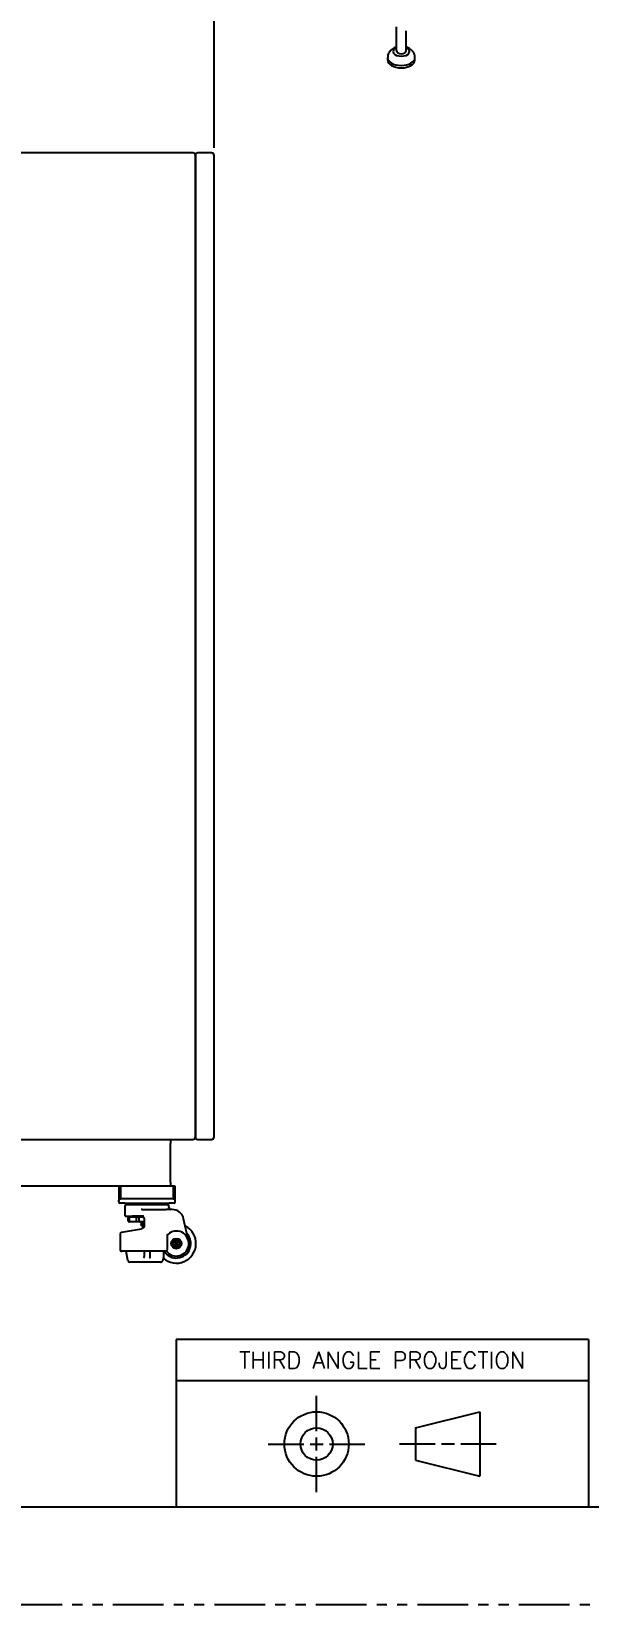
# Model space of a CAD drawing. Header units: millimetres. Extents: x 0 to 7722, y 0 to 5460.
# Drawn here: x 4420 to 5312, y 0 to 2519 of the extents above; entities that cross this region are included whole.
import ezdxf
from ezdxf.enums import TextEntityAlignment as Align

# ---------------------------------------------------------------- set-up
doc = ezdxf.new("R2010")
doc.units = ezdxf.units.MM
doc.header["$LTSCALE"] = 5
doc.linetypes.add('PHANTOM', pattern=[2.5, 1.25, -0.25, 0.25, -0.25, 0.25, -0.25])
doc.layers.get('0').update_dxf_attribs({"linetype": 'CONTINUOUS'})
doc.layers.get('Defpoints').update_dxf_attribs({"linetype": 'CONTINUOUS'})
for name, color, linetype in [('BORDER', 90, 'CONTINUOUS'), ('BORDER_TXT', 130, 'CONTINUOUS'), ('VIEW_BNDS', 253, 'PHANTOM')]:
    doc.layers.add(name, color=color, linetype=linetype)
doc.styles.add('BORDER_TXT', font='ROMANS')
doc.styles.add('DIM', font='romans.shx', dxfattribs={"width": 0.85})
doc.styles.get("Standard").update_dxf_attribs({"font": 'romans_2.shx', "width": 0.85, "bigfont": 'fhg.shx'})
doc.dimstyles.new('KOCPSM$0', dxfattribs={"dimtxt": 3, "dimasz": 2.5, "dimexe": 0.8, "dimexo": 0.8, "dimgap": 0.8, "dimtad": 1, "dimdsep": 46, "dimtxsty": 'DIM', "dimblk": 'CLOSEDBLANK', "dimcen": 0, "dimclrd": 4, "dimclre": 4, "dimclrt": 7, "dimazin": 2, "dimtfac": 1, "dimtmove": 0, "dimatfit": 3, "dimldrblk": 'CLOSEDBLANK', "dimfxl": 1, "dimarcsym": 0})

# ---------------------------------------------------------------- blocks, each defined once
blk = doc.blocks.new('RWFWFWEWEFWEFWEF')
for p, q in [((493.5, -1145.9), (493.5, -1107.5)), ((509.2, -1145.9), (509.2, -1113.6)), ((479.5, -1160.6), (479.5, -1156.5)), ((523.2, -1160.6), (523.2, -1156.5))]:
    blk.add_line(p, q)
for centre, major_axis, start_param, end_param in [((501.3, -1156.5), (21.9, 0), 3.141593, 6.283185), ((501.3, -1147), (13, 0), 2.221699, 7.203079), ((501.3, -1145.9), (7.85, 0), 3.141593, 6.283185), ((501.3, -1160.6), (21.8, 0), 3.141593, 6.283185)]:
    blk.add_ellipse(centre, major_axis=major_axis, ratio=0.575862, start_param=start_param, end_param=end_param)
for points, knots in [([(493.5, -1139.9), (492.3, -1140.3), (491.1, -1140.7), (487.8, -1142.3), (485.6, -1143.7), (482.4, -1147.3), (481.2, -1149.1), (479.8, -1152.9), (479.5, -1154.7), (479.5, -1156.5)], [7.5398, 7.5398, 7.5398, 7.5398, 7.759385, 7.759385, 8.15949, 8.15949, 8.437208, 8.437208, 8.63938, 8.63938, 8.63938, 8.63938]), ([(523.2, -1156.5), (523.2, -1154.8), (522.9, -1153.1), (521.8, -1149.9), (521, -1148.4), (519, -1145.7), (517.7, -1144.5), (514.6, -1142.2), (512.8, -1141.2), (510.4, -1140.3), (509.8, -1140.1), (509.2, -1139.9)], [5.497787, 5.497787, 5.497787, 5.497787, 5.690377, 5.690377, 5.897457, 5.897457, 6.150466, 6.150466, 6.487253, 6.487253, 6.597367, 6.597367, 6.597367, 6.597367])]:
    blk.add_open_spline(points, degree=3, knots=knots)
blk = doc.blocks.new('PRO3RDANG')
at = {"layer": 'BORDER'}
for p, q in [((0, 0.8125), (-2, 0.8125)), ((-2, 0.8125), (-2, 0)), ((0, 0.8125), (0, 0)), ((0, 0), (-2, 0))]:
    blk.add_line(p, q, dxfattribs=at)
at = {"layer": 'BORDER', "color": 70}
for p, q in [((0, 0.6125), (-2, 0.6125)), ((-1.3184, 0.3687), (-1.3184, 0.5406)), ((-0.8391, 0.3844), (-0.5266, 0.4625)), ((-0.5266, 0.4625), (-0.5266, 0.15)), ((-0.8391, 0.3844), (-0.8391, 0.2281)), ((-1.5528, 0.3062), (-1.3809, 0.3062)), ((-1.3497, 0.3062), (-1.2872, 0.3062)), ((-1.3184, 0.275), (-1.3184, 0.3375)), ((-1.2559, 0.3062), (-1.084, 0.3062)), ((-0.7441, 0.3062), (-0.9172, 0.3062)), ((-0.6503, 0.3062), (-0.7128, 0.3062)), ((-0.4484, 0.3062), (-0.6191, 0.3062)), ((-1.3184, 0.0719), (-1.3184, 0.2437)), ((-0.8391, 0.2281), (-0.5266, 0.15))]:
    blk.add_line(p, q, dxfattribs=at)
for radius in [0.1562, 0.0781]:
    blk.add_circle((-1.3184, 0.3062), radius, dxfattribs=at)
blk.add_text('THIRD ANGLE PROJECTION', height=0.08, dxfattribs=at).set_placement((-1, 0.7125), align=Align.MIDDLE_CENTER)
blk = doc.blocks.new('A2-BORDER')
at = {"layer": 'BORDER'}
blk.add_line((584, 12), (10, 12), dxfattribs=at)
at = {"layer": 'VIEW_BNDS'}
blk.add_line((0, 0), (594, 0), dxfattribs=at)
at = {"layer": 'BORDER_TXT', "style": 'BORDER_TXT'}
blk.add_attdef('PX-NUMBER', (92.14, 413.71), '', height=3.5, rotation=180, dxfattribs=at)
at = {"layer": 'BORDER_TXT'}
blk.add_attdef('VENDOR-JOB', (589, 12), '', height=3, rotation=90, dxfattribs=at)
blk = doc.blocks.new('_ClosedBlank')
at = {"color": 0, "linetype": 'ByBlock', "lineweight": -2}
for p, q in [((-1, 0.167), (0, 0)), ((-1, 0.167), (-1, -0.167)), ((0, 0), (-1, -0.167))]:
    blk.add_line(p, q, dxfattribs=at)
blk = doc.blocks.new('*D15')
at = {"color": 4, "linetype": 'ByBlock', "lineweight": -2, "transparency": 16777216}
for p, q in [((4362.1, 2546.9), (4362.1, 2822.7)), ((4712.1, 2332.9), (4712.1, 2822.7)), ((4674.6, 2810.7), (4399.6, 2810.7))]:
    blk.add_line(p, q, dxfattribs=at)
at = {"layer": 'Defpoints', "color": 0, "transparency": 16777216}
for p in [(4362.1, 2810.7), (4362.1, 2534.9), (4712.1, 2320.9)]:
    blk.add_point(p, dxfattribs=at)
at = {"color": 4, "lineweight": -2, "transparency": 16777216, "xscale": 37.5, "yscale": 37.5, "zscale": 37.5, "rotation": 180}
blk.add_blockref('_ClosedBlank', (4362.1, 2810.7), dxfattribs=at)
at = {"color": 4, "lineweight": -2, "transparency": 16777216, "xscale": 37.5, "yscale": 37.5, "zscale": 37.5}
blk.add_blockref('_ClosedBlank', (4712.1, 2810.7), dxfattribs=at)
at = {"color": 7, "transparency": 16777216, "insert": (4537.1, 2845.2), "char_height": 45, "attachment_point": 5, "style": 'DIM'}
blk.add_mtext('350', dxfattribs=at)

msp = doc.modelspace()

# ---------------------------------------------------------------- linework, layer by layer
for p, q in [((4678.132, 2324.894), (4366.132, 2324.894)), ((4682.132, 748.894), (4682.132, 2320.894)), ((4682.132, 2320.894), (4682.132, 748.894)), ((4708.132, 2324.894), (4686.132, 2324.894)), ((4712.132, 748.894), (4712.132, 2320.894)), ((4366.132, 744.894), (4678.132, 744.894)), ((4642.132, 744.894), (4642.132, 738.494)), ((4642.132, 676.294), (4642.132, 738.494)), ((4686.132, 744.894), (4708.132, 744.894)), ((4559.632, 669.894), (4352.132, 669.894)), ((4562.632, 669.894), (4559.632, 669.894)), ((4559.632, 669.894), (4559.632, 649.894)), ((4562.632, 649.894), (4562.632, 669.894)), ((4646.632, 669.894), (4562.632, 669.894)), ((4642.132, 676.294), (4642.132, 669.894)), ((4649.632, 669.894), (4646.632, 669.894)), ((4646.632, 669.894), (4646.632, 649.894)), ((4649.632, 649.894), (4649.632, 669.894)), ((4559.632, 649.894), (4562.632, 649.894)), ((4559.632, 644.894), (4559.632, 647.894)), ((4569.132, 642.894), (4561.632, 642.894)), ((4646.632, 649.894), (4562.632, 649.894)), ((4569.132, 642.894), (4640.132, 642.894)), ((4569.632, 622.194), (4569.632, 638.694)), ((4572.382, 641.394), (4571.382, 642.894)), ((4571.632, 640.694), (4637.632, 640.694)), ((4572.382, 641.394), (4636.882, 641.394)), ((4596.693, 632.694), (4595.179, 632.694)), ((4596.693, 632.694), (4635.214, 632.694)), ((4645.092, 632.694), (4635.214, 632.694)), ((4636.882, 641.394), (4637.882, 642.894)), ((4639.632, 636.194), (4639.632, 638.694)), ((4647.632, 642.894), (4640.132, 642.894)), ((4646.632, 649.894), (4649.632, 649.894)), ((4649.632, 644.894), (4649.632, 647.894)), ((4569.632, 622.194), (4581.125, 622.194)), ((4574.571, 614.394), (4574.571, 619.394)), ((4576.071, 620.894), (4577.588, 620.894)), ((4577.588, 612.894), (4576.071, 612.894)), ((4576.088, 619.394), (4576.088, 614.394)), ((4577.588, 620.894), (4580.885, 620.894)), ((4580.885, 612.894), (4577.588, 612.894)), ((4580.885, 620.894), (4587.12, 620.894)), ((4587.12, 612.894), (4580.885, 612.894)), ((4595.132, 622.194), (4581.125, 622.194)), ((4585.382, 620.894), (4585.382, 622.194)), ((4587.12, 620.894), (4592.912, 620.894)), ((4592.912, 612.894), (4587.12, 612.894)), ((4587.182, 619.394), (4587.182, 614.394)), ((4591.412, 619.394), (4591.412, 614.394)), ((4592.912, 620.894), (4598.496, 620.894)), ((4599.61, 612.894), (4592.912, 612.894)), ((4595.256, 612.894), (4595.256, 608.894)), ((4600.132, 606.894), (4596.832, 606.894)), ((4597.476, 608.894), (4597.476, 612.894)), ((4598.632, 603.296), (4598.632, 606.894)), ((4600.132, 612.894), (4599.61, 612.894)), ((4600.132, 617.194), (4600.132, 606.867)), ((4671.166, 582.488), (4663.356, 618.009)), ((4561.632, 593.19), (4561.632, 568.694)), ((4564.096, 596.142), (4596.027, 601.947)), ((4637.267, 568.694), (4637.267, 590.629)), ((4648.319, 580.419), (4648.977, 581.173)), ((4649.025, 580.468), (4648.319, 580.419)), ((4650.173, 578.803), (4648.319, 580.419)), ((4648.977, 581.173), (4650.831, 579.556)), ((4649.025, 580.468), (4648.977, 581.173)), ((4652.241, 579.653), (4653.858, 581.507)), ((4654.612, 580.85), (4652.995, 578.996)), ((4653.858, 581.507), (4654.612, 580.85)), ((4653.907, 580.801), (4653.858, 581.507)), ((4653.907, 580.801), (4654.612, 580.85)), ((4674.688, 581.194), (4671.406, 581.194)), ((4636.02, 565.694), (4564.632, 565.694)), ((4574.131, 550.834), (4571.243, 565.694)), ((4600.132, 565.694), (4600.132, 557.677)), ((4609.132, 565.694), (4609.132, 557.677)), ((4648.632, 558.42), (4648.632, 555.138)), ((4648.653, 575.538), (4650.27, 577.392)), ((4649.358, 575.586), (4648.653, 575.538)), ((4649.407, 574.88), (4648.653, 575.538)), ((4649.358, 575.586), (4649.407, 574.88)), ((4651.023, 576.734), (4649.407, 574.88)), ((4654.288, 575.214), (4652.434, 576.831)), ((4653.092, 577.585), (4654.946, 575.968)), ((4654.24, 575.92), (4654.946, 575.968)), ((4654.24, 575.92), (4654.288, 575.214)), ((4654.946, 575.968), (4654.288, 575.214)), ((4654.632, 555.138), (4654.632, 558.42)), ((4671.406, 575.194), (4674.688, 575.194)), ((4626.122, 548.406), (4577.076, 548.406))]:
    msp.add_line(p, q)
for radius in [8.25, 7.005, 5]:
    msp.add_circle((4651.632, 578.194), radius)
for centre, radius, start, end in [((4678.132, 2320.894), 4, 0, 90), ((4686.132, 2320.894), 4, 90, 180), ((4708.132, 2320.894), 4, 0, 90), ((4678.132, 748.894), 4, 270, 0), ((4686.132, 748.894), 4, 180, 270), ((4708.132, 748.894), 4, 270, 0), ((4561.632, 647.894), 2, 90, 180), ((4561.632, 644.894), 2, 180, 270), ((4571.632, 638.694), 2, 90, 180), ((4579.756, 641.194), 3.7, 176.901421, 187.766434), ((4581.74, 641.194), 3.7, 176.901421, 187.766434), ((4585.965, 641.194), 3.7, 176.901421, 187.766434), ((4592.018, 641.194), 3.7, 176.901421, 187.766434), ((4599.305, 641.194), 3.7, 176.901421, 187.766434), ((4599.305, 641.194), 3.7, 352.233566, 3.098579), ((4607.114, 641.194), 3.7, 176.901421, 187.766434), ((4607.114, 641.194), 3.7, 352.233566, 3.098579), ((4614.68, 641.194), 3.7, 176.901421, 187.766434), ((4614.68, 641.194), 3.7, 352.233566, 3.098579), ((4621.262, 641.194), 3.7, 352.233566, 3.098579), ((4626.217, 641.194), 3.7, 352.233566, 3.098579), ((4629.058, 641.194), 3.7, 352.233566, 3.098579), ((4629.509, 641.194), 3.7, 352.233566, 3.098579), ((4637.632, 638.694), 2, 0, 90), ((4643.132, 636.194), 3.5, 180, 270), ((4645.092, 613.994), 18.7, 12.4, 90), ((4647.632, 647.894), 2, 0, 90), ((4647.632, 644.894), 2, 270, 0), ((4576.071, 619.394), 1.5, 90, 180), ((4576.071, 614.394), 1.5, 180, 270), ((4577.588, 619.394), 1.5, 90, 180), ((4577.588, 614.394), 1.5, 180, 270), ((4592.912, 619.394), 1.5, 90, 180), ((4592.912, 614.394), 1.5, 180, 270), ((4596.832, 608.894), 2, 242.818168, 270), ((4651.632, 578.194), 31.5, 228.319259, 62.985902), ((4564.632, 593.19), 3, 100.304846, 180), ((4651.632, 578.194), 23.25, 212.522748, 43.059262), ((4651.632, 578.194), 20, 217.700655, 132.584744), ((4651.488, 580.31), 1, 228.910012, 318.910012), ((4564.632, 568.694), 3, 180, 270), ((4649.516, 578.049), 1, 318.910012, 48.910012), ((4651.777, 576.077), 1, 48.910012, 138.910012), ((4653.749, 578.338), 1, 138.910012, 228.910012), ((4577.076, 551.406), 3, 191, 270)]:
    msp.add_arc(centre, radius, start, end)
for points, knots in [([(4587.125, 619.894), (4587.096, 620.019), (4587.077, 620.137), (4587.05, 620.374), (4587.045, 620.485), (4587.047, 620.68), (4587.056, 620.758), (4587.083, 620.866), (4587.1, 620.893), (4587.12, 620.894), (4587.12, 620.894), (4587.12, 620.894)], [0.62025172, 0.62025172, 0.62025172, 0.62025172, 0.667024417, 0.667024417, 0.723149913, 0.723149913, 0.787728541, 0.787728541, 0.855891807, 0.855891807, 0.856859498, 0.856859498, 0.856859498, 0.856859498]), ([(4587.12, 612.894), (4587.12, 612.894), (4587.12, 612.894), (4587.1, 612.894), (4587.083, 612.922), (4587.056, 613.029), (4587.047, 613.107), (4587.045, 613.302), (4587.05, 613.413), (4587.077, 613.65), (4587.096, 613.769), (4587.125, 613.894)], [-0.000833696, -0.000833696, -0.000833696, -0.000833696, 0, 0, 0.058724774, 0.058724774, 0.11436127, 0.11436127, 0.162715131, 0.162715131, 0.203011264, 0.203011264, 0.203011264, 0.203011264]), ([(4595.132, 622.194), (4596.037, 622.194), (4596.955, 621.942), (4598.465, 621.015), (4599.069, 620.39), (4599.745, 619.194), (4599.931, 618.696), (4600.1, 617.852), (4600.132, 617.521), (4600.132, 617.194)], [0, 0, 0, 0, 0.44683546, 0.44683546, 0.84961672, 0.84961672, 1.101355, 1.101355, 1.25869143, 1.25869143, 1.25869143, 1.25869143]), ([(4599.227, 622.194), (4598.865, 622.194), (4598.468, 622.194), (4596.9, 622.194), (4595.958, 622.194), (4595.137, 622.194), (4595.135, 622.194), (4595.132, 622.194)], [-0.527495006, -0.527495006, -0.527495006, -0.527495006, -0.383836381, -0.383836381, 0, 0, 0.001137361, 0.001137361, 0.001137361, 0.001137361]), ([(4597.476, 608.894), (4597.476, 608.749), (4597.467, 608.58), (4597.436, 608.279), (4597.404, 608.105), (4597.323, 607.782), (4597.252, 607.61), (4597.068, 607.28), (4596.927, 607.167), (4596.643, 607.034), (4596.498, 607.015), (4596.366, 607.015), (4596.234, 607.015), (4596.09, 607.034), (4595.805, 607.167), (4595.665, 607.28), (4595.48, 607.61), (4595.41, 607.782), (4595.328, 608.105), (4595.297, 608.279), (4595.265, 608.58), (4595.256, 608.749), (4595.256, 608.894)], [-0.53715681, -0.53715681, -0.53715681, -0.53715681, -0.49369299, -0.49369299, -0.43786635, -0.43786635, -0.34883017, -0.34883017, -0.17441509, -0.17441509, 0, 0, 0, 0.17441509, 0.17441509, 0.34883017, 0.34883017, 0.43786635, 0.43786635, 0.49369299, 0.49369299, 0.53715681, 0.53715681, 0.53715681, 0.53715681]), ([(4600.132, 606.867), (4600.132, 606.044), (4599.925, 605.217), (4599.175, 603.831), (4598.674, 603.259), (4597.695, 602.548), (4597.285, 602.33), (4596.584, 602.073), (4596.306, 601.998), (4596.027, 601.947)], [0, 0, 0, 0, 0.39465538, 0.39465538, 0.75040108, 0.75040108, 0.97274214, 0.97274214, 1.11170531, 1.11170531, 1.11170531, 1.11170531]), ([(4600.132, 607.133), (4599.622, 607.202), (4599.127, 607.312), (4598.423, 607.61), (4598.125, 607.782), (4597.782, 608.105), (4597.648, 608.279), (4597.515, 608.58), (4597.476, 608.749), (4597.476, 608.894)], [0.199938363, 0.199938363, 0.199938363, 0.199938363, 0.348830171, 0.348830171, 0.437866352, 0.437866352, 0.49369299, 0.49369299, 0.537156813, 0.537156813, 0.537156813, 0.537156813]), ([(4599.227, 622.194), (4599.234, 622.194), (4599.241, 622.194), (4599.337, 622.194), (4599.426, 622.194), (4599.514, 622.194)], [-0.1774444224, -0.1774444224, -0.1774444224, -0.1774444224, -0.1755972141, -0.1755972141, -0.1521946256, -0.1521946256, -0.1521946256, -0.1521946256]), ([(4637.267, 590.629), (4637.267, 590.699), (4637.27, 590.772), (4637.295, 591.127), (4637.353, 591.433), (4637.521, 591.983), (4637.621, 592.224), (4637.851, 592.64), (4637.975, 592.805), (4638.099, 592.919)], [0.724228453, 0.724228453, 0.724228453, 0.724228453, 0.746705416, 0.746705416, 0.830247243, 0.830247243, 0.900336915, 0.900336915, 0.968760401, 0.968760401, 0.968760401, 0.968760401]), ([(4599.628, 555.387), (4599.629, 555.388), (4599.63, 555.388), (4599.67, 555.407), (4599.71, 555.426), (4599.75, 555.446)], [-0.0137383062, -0.0137383062, -0.0137383062, -0.0137383062, -0.0133871287, -0.0133871287, 0, 0, 0, 0]), ([(4599.75, 555.446), (4599.758, 555.45), (4599.766, 555.455), (4599.795, 555.478), (4599.814, 555.501), (4599.905, 555.633), (4599.956, 555.82), (4600.08, 556.366), (4600.132, 556.988), (4600.132, 557.677)], [-0.288975646, -0.288975646, -0.288975646, -0.288975646, -0.284558087, -0.284558087, -0.271145196, -0.271145196, -0.206789667, -0.206789667, 0, 0, 0, 0]), ([(4609.132, 557.677), (4609.132, 556.913), (4609.197, 556.238), (4609.333, 555.743), (4609.368, 555.638), (4609.43, 555.529), (4609.45, 555.499), (4609.486, 555.464), (4609.5, 555.454), (4609.515, 555.446)], [-0.183049188, -0.183049188, -0.183049188, -0.183049188, -0.056193233, -0.056193233, -0.028598532, -0.028598532, -0.018577901, -0.018577901, -0.013572869, -0.013572869, -0.013572869, -0.013572869]), ([(4609.637, 555.387), (4609.636, 555.388), (4609.635, 555.388), (4609.595, 555.407), (4609.555, 555.426), (4609.515, 555.446)], [-0.0003512213, -0.0003512213, -0.0003512213, -0.0003512213, 0, 0, 0.0133882418, 0.0133882418, 0.0133882418, 0.0133882418]), ([(4635.808, 565.963), (4635.784, 565.994), (4635.784, 566.036), (4635.828, 566.148), (4635.871, 566.216), (4635.988, 566.375), (4636.061, 566.464), (4636.225, 566.648), (4636.313, 566.741), (4636.406, 566.829)], [0, 0, 0, 0, 0.041218808, 0.041218808, 0.082041931, 0.082041931, 0.122691886, 0.122691886, 0.161375602, 0.161375602, 0.161375602, 0.161375602]), ([(4636.406, 566.829), (4636.655, 567.065), (4636.884, 567.369), (4637.172, 567.966), (4637.267, 568.358), (4637.267, 568.694)], [-0.198814947, -0.198814947, -0.198814947, -0.198814947, -0.100809126, -0.100809126, 0, 0, 0, 0]), ([(4626.122, 548.406), (4626.626, 548.406), (4627.223, 548.504), (4628.108, 548.827), (4628.564, 549.087), (4629.177, 549.632), (4629.457, 549.995), (4629.686, 550.491), (4629.746, 550.66), (4629.787, 550.834)], [1.541307154, 1.541307154, 1.541307154, 1.541307154, 1.692600988, 1.692600988, 1.823821265, 1.823821265, 1.938524309, 1.938524309, 1.98781202, 1.98781202, 1.98781202, 1.98781202])]:
    msp.add_open_spline(points, degree=3, knots=knots)
for points in [[(4587.125, 619.894), (4587.164, 619.73), (4587.182, 619.557), (4587.182, 619.394)], [(4587.182, 614.394), (4587.182, 614.23), (4587.164, 614.057), (4587.125, 613.894)]]:
    msp.add_open_spline(points, degree=3)
for points, weights in [([(4631.132, 556.589), (4630.448, 553.637), (4629.787, 550.834)], [1.00159346611, 1.00137678611, 1.0006905816]), ([(4631.132, 565.694), (4631.132, 560.77), (4631.132, 556.589)], [1.00256517074, 1.00426051127, 1.00372580066])]:
    msp.add_rational_spline(points, weights, degree=2)

# ---------------------------------------------------------------- block references
for name, p, xscale, yscale, zscale in [('A2-BORDER', (0, 0), 13, 13, 13), ('PRO3RDANG', (5311.556, 156), 330.2000000000014, 330.2000000000189, 330.2000000000014)]:
    msp.add_blockref(name, p, dxfattribs=dict(xscale=xscale, yscale=yscale, zscale=zscale))
msp.add_blockref('RWFWFWEWEFWEFWEF', (4510.5, 3634.26))

# ---------------------------------------------------------------- dimensions: what is measured, and where the dimension line sits
dim = msp.add_linear_dim(base=(4362.132, 2810.651), p1=(4712.132, 2320.894), p2=(4362.132, 2534.894), dimstyle='KOCPSM$0', override={"dimscale": 15, "dimfxl": 0.8, "dimarcsym": 1})
dim.commit()
dim.dimension.update_dxf_attribs({"geometry": '*D15', "text_midpoint": (4537.132, 2845.151)})

doc.saveas('drawing.dxf')
